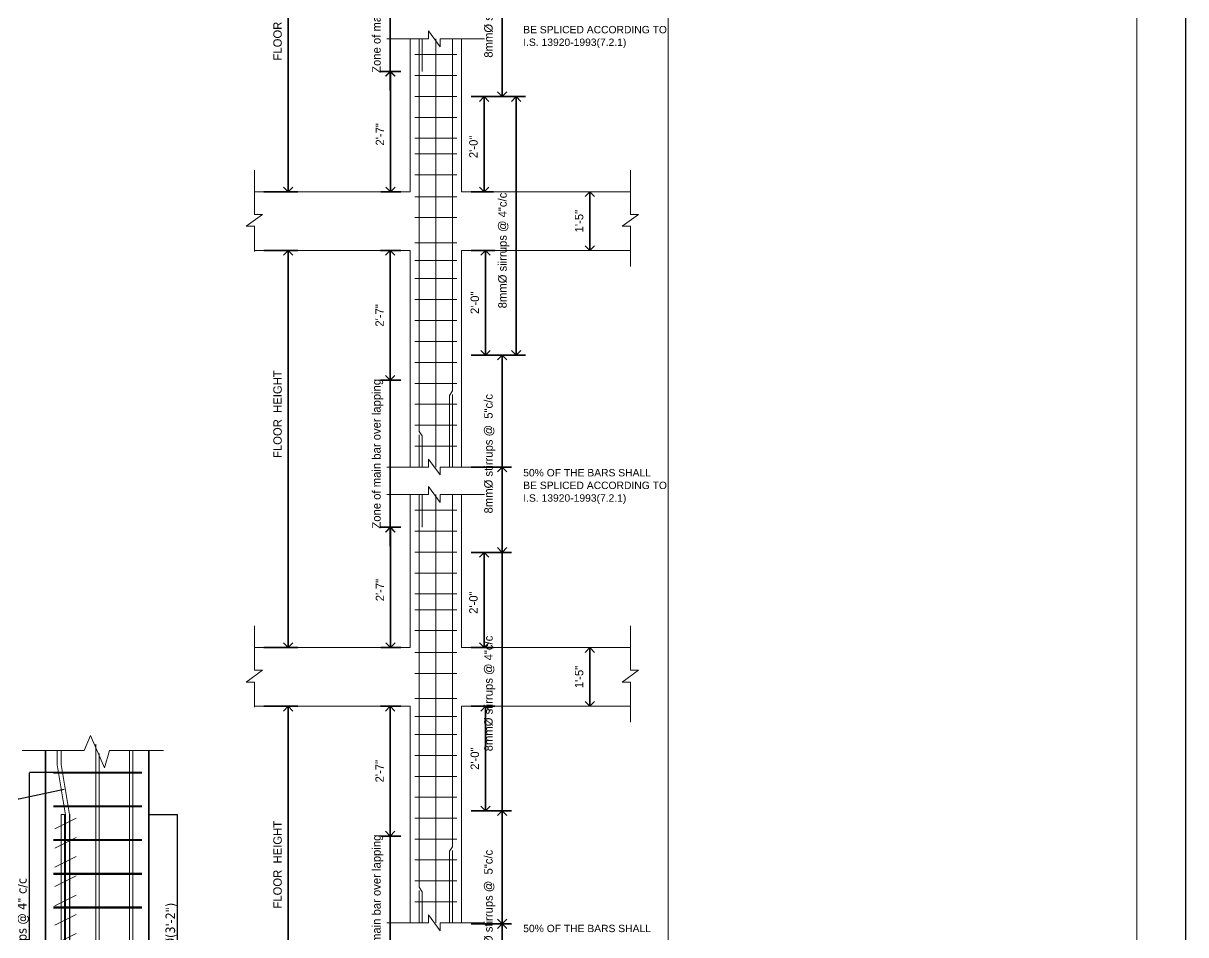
# Model space of a CAD drawing. Header units: inches. Extents: x 85856 to 287200, y -126184 to 75211.
# Drawn here: x 182624 to 183728, y -24646 to -23780 of the extents above; entities that cross this region are included whole.
import ezdxf

# ---------------------------------------------------------------- set-up
doc = ezdxf.new("R2010")
doc.units = ezdxf.units.IN
doc.header["$LTSCALE"] = 0.5
doc.header["$MEASUREMENT"] = 0
doc.header["$PDMODE"] = 66
for name, color, linetype, lineweight in [('DIM', 4, 'Continuous', 5), ('ELE1', 3, 'Continuous', 9), ('hatch', 9, 'Continuous', 5), ('OUTLINE', 1, 'Continuous', 25), ('Rebars', 1, 'Continuous', 13), ('REN-1', 212, 'Continuous', 30), ('STIRRUPS', 14, 'Continuous', 18), ('TEXT', 220, 'Continuous', 9), ('texts', 152, 'Continuous', 35), ('TRENCH', 1, 'Continuous', 35)]:
    doc.layers.add(name, color=color, linetype=linetype, lineweight=lineweight)
doc.styles.add('Labels', font='arial.ttf', dxfattribs={"height": 8})
doc.styles.add('PRABIN', font='BKANT.TTF', dxfattribs={"height": 8})
doc.styles.add('TAHOMA', font='tahoma.ttf', dxfattribs={"height": 9})
doc.styles.add('technical', font='technic_.ttf', dxfattribs={"height": 6.5})
doc.dimstyles.new('ARROW', dxfattribs={"dimscale": 96, "dimtxt": 9, "dimasz": 0.125, "dimexe": 0.078125, "dimexo": 0.09375, "dimgap": 0.03125, "dimtad": 1, "dimdec": 0, "dimzin": 3, "dimdsep": 46, "dimlunit": 4, "dimtxsty": 'TAHOMA', "dimcen": 0.09375, "dimclrd": 256, "dimclre": 256, "dimclrt": 256, "dimadec": 0, "dimazin": 0, "dimtfac": 1, "dimtdec": 0, "dimtmove": 0, "dimatfit": 3, "dimfxl": 1, "dimfrac": 2, "dimtolj": 1, "dimtzin": 0, "dimarcsym": 0})
doc.dimstyles.new("Copy of S-2'", dxfattribs={"dimscale": 96, "dimtxt": 9, "dimasz": 0.09375, "dimexe": 0.09375, "dimexo": 0.09375, "dimgap": 0.0625, "dimtad": 1, "dimdec": 0, "dimlfac": 0.25, "dimzin": 3, "dimdsep": 46, "dimlunit": 3, "dimtxsty": 'PRABIN', "dimblk": 'OPEN90', "dimcen": 0.09375, "dimdle": 0.09375, "dimclrd": 256, "dimclre": 34, "dimclrt": 256, "dimadec": 0, "dimazin": 1, "dimtfac": 1, "dimtdec": 0, "dimtix": 1, "dimtmove": 0, "dimatfit": 3, "dimldrblk": 'DOTSMALL', "dimfxl": 1, "dimtolj": 1, "dimtzin": 1, "dimarcsym": 0})

# ---------------------------------------------------------------- blocks, each defined once
blk = doc.blocks.new('*D516')
at = {"layer": 'Defpoints', "color": 0, "lineweight": -3, "transparency": 16777216}
for p in [(81384, 74775.6), (81446, 74775.6), (81446, 74487.8)]:
    blk.add_point(p, dxfattribs=at)
at = {"layer": 'DIM', "color": 0, "lineweight": -2, "transparency": 16777216}
for p, q in [((81445.8, 74775.6), (81383.9, 74775.6)), ((81384, 74487.9), (81384, 74775.5)), ((81445.8, 74487.8), (81383.9, 74487.8))]:
    blk.add_line(p, q, dxfattribs=at)
at = {"layer": 'DIM', "color": 0, "lineweight": -3, "transparency": 16777216}
for points in [[(81384, 74775.5), (81384, 74775.5), (81384, 74775.6)], [(81384, 74487.9), (81384, 74487.9), (81384, 74487.8)]]:
    blk.add_solid(points, dxfattribs=at)
at = {"layer": 'DIM', "color": 7, "transparency": 16777216, "insert": (81378, 74631.7), "char_height": 9, "attachment_point": 5, "rotation": 90, "style": 'TAHOMA'}
blk.add_mtext('\\A1;stirrups @ 4" c/c', dxfattribs=at)
blk = doc.blocks.new('*D517')
at = {"layer": 'Defpoints', "color": 0, "lineweight": -3, "transparency": 16777216}
for p in [(81497.1, 74736), (81524.4, 74736), (81497.1, 74487.6)]:
    blk.add_point(p, dxfattribs=at)
at = {"layer": 'DIM', "color": 0, "lineweight": -2, "transparency": 16777216}
for p, q in [((81497.3, 74736), (81524.4, 74736)), ((81524.4, 74487.7), (81524.4, 74735.9)), ((81497.3, 74487.6), (81524.4, 74487.6))]:
    blk.add_line(p, q, dxfattribs=at)
at = {"layer": 'DIM', "color": 0, "lineweight": -3, "transparency": 16777216}
for points in [[(81524.3, 74735.9), (81524.4, 74735.9), (81524.4, 74736)], [(81524.3, 74487.7), (81524.4, 74487.7), (81524.4, 74487.6)]]:
    blk.add_solid(points, dxfattribs=at)
at = {"layer": 'DIM', "color": 7, "transparency": 16777216, "insert": (81518.4, 74611.8), "char_height": 9, "attachment_point": 5, "rotation": 90, "style": 'TAHOMA'}
blk.add_mtext('\\A1;ld = 60%%C(3\'-2")', dxfattribs=at)
blk = doc.blocks.new('_Open90')
at = {"color": 0, "linetype": 'ByBlock', "lineweight": -2}
for p, q in [((0, 0), (-1, 0)), ((-0.5, 0.5), (0, 0)), ((0, 0), (-0.5, -0.5))]:
    blk.add_line(p, q, dxfattribs=at)
blk = doc.blocks.new('*D612')
at = {"layer": 'Defpoints', "color": 0, "transparency": 16777216}
for p in [(98423.7, -11051.3), (98404.6, -11190.8), (98423.7, -11190.8)]:
    blk.add_point(p, dxfattribs=at)
at = {"layer": 'DIM', "lineweight": -2, "transparency": 16777216}
for p, q in [((98404.6, -11042.3), (98404.6, -11033.3)), ((98404.6, -11051.3), (98404.6, -11190.8)), ((98404.6, -11199.8), (98404.6, -11208.8))]:
    blk.add_line(p, q, dxfattribs=at)
at = {"layer": 'DIM', "color": 34, "lineweight": -2, "transparency": 16777216}
for p, q in [((98414.7, -11051.3), (98395.6, -11051.3)), ((98414.7, -11190.8), (98395.6, -11190.8))]:
    blk.add_line(p, q, dxfattribs=at)
at = {"layer": 'DIM', "lineweight": -2, "transparency": 16777216, "xscale": 9, "yscale": 9, "zscale": 9}
for p, rotation in [((98404.6, -11051.3), 270), ((98404.6, -11190.8), 90)]:
    blk.add_blockref('_Open90', p, dxfattribs=dict(at, rotation=rotation))
at = {"layer": 'DIM', "transparency": 16777216, "insert": (98392.8, -11121), "char_height": 8, "attachment_point": 5, "rotation": 90, "style": 'PRABIN'}
blk.add_mtext('\\A1;Zone of main bar over lapping', dxfattribs=at)
blk = doc.blocks.new('_DOTSMALL')
at = {"color": 0, "linetype": 'ByBlock', "const_width": 0.5}
blk.add_lwpolyline([(-0.0625, 0, 1), (0.0625, 0, 1)], format="xyb", close=True, dxfattribs=at)
blk = doc.blocks.new('*D614')
at = {"layer": 'Defpoints', "color": 0, "transparency": 16777216}
for p in [(98472.4, -11027.4), (98510.9, -11027.4), (98472.4, -11214.7)]:
    blk.add_point(p, dxfattribs=at)
at = {"layer": 'DIM', "color": 34, "lineweight": -2, "transparency": 16777216}
for p, q in [((98481.4, -11027.4), (98519.9, -11027.4)), ((98481.4, -11214.7), (98519.9, -11214.7))]:
    blk.add_line(p, q, dxfattribs=at)
at = {"layer": 'DIM', "lineweight": -2, "transparency": 16777216}
blk.add_line((98510.9, -11205.7), (98510.9, -11036.4), dxfattribs=at)
at = {"layer": 'DIM', "lineweight": -2, "transparency": 16777216, "xscale": 9, "yscale": 9, "zscale": 9}
for p, rotation in [((98510.9, -11027.4), 90), ((98510.9, -11214.7), 270)]:
    blk.add_blockref('_Open90', p, dxfattribs=dict(at, rotation=rotation))
at = {"layer": 'DIM', "transparency": 16777216, "insert": (98499.1, -11121), "char_height": 8, "attachment_point": 5, "rotation": 90, "style": 'PRABIN'}
blk.add_mtext('\\A1;8mm%%C stirrups @  5"c/c', dxfattribs=at)
blk = doc.blocks.new('*D615')
at = {"layer": 'Defpoints', "color": 0, "transparency": 16777216}
for p in [(98423.7, -10928.1), (98404.6, -11051.3), (98423.7, -11051.3)]:
    blk.add_point(p, dxfattribs=at)
at = {"layer": 'DIM', "color": 34, "lineweight": -2, "transparency": 16777216}
for p, q in [((98414.7, -10928.1), (98395.6, -10928.1)), ((98414.7, -11051.3), (98395.6, -11051.3))]:
    blk.add_line(p, q, dxfattribs=at)
at = {"layer": 'DIM', "lineweight": -2, "transparency": 16777216}
blk.add_line((98404.6, -10937.1), (98404.6, -11042.3), dxfattribs=at)
at = {"layer": 'DIM', "lineweight": -2, "transparency": 16777216, "xscale": 9, "yscale": 9, "zscale": 9}
for p, rotation in [((98404.6, -10928.1), 90), ((98404.6, -11051.3), 270)]:
    blk.add_blockref('_Open90', p, dxfattribs=dict(at, rotation=rotation))
at = {"layer": 'DIM', "transparency": 16777216, "insert": (98394.6, -10989.7), "char_height": 8, "attachment_point": 5, "rotation": 90, "style": 'PRABIN'}
blk.add_mtext('\\A1;2\'-7"', dxfattribs=at)
blk = doc.blocks.new('*D616')
at = {"layer": 'Defpoints', "color": 0, "transparency": 16777216}
for p in [(98472.4, -10928.1), (98472.4, -11027.4), (98495.1, -11027.4)]:
    blk.add_point(p, dxfattribs=at)
at = {"layer": 'DIM', "color": 34, "lineweight": -2, "transparency": 16777216}
for p, q in [((98481.4, -10928.1), (98504.1, -10928.1)), ((98481.4, -11027.4), (98504.1, -11027.4))]:
    blk.add_line(p, q, dxfattribs=at)
at = {"layer": 'DIM', "lineweight": -2, "transparency": 16777216}
blk.add_line((98495.1, -10937.1), (98495.1, -11018.4), dxfattribs=at)
at = {"layer": 'DIM', "lineweight": -2, "transparency": 16777216, "xscale": 9, "yscale": 9, "zscale": 9}
for p, rotation in [((98495.1, -10928.1), 90), ((98495.1, -11027.4), 270)]:
    blk.add_blockref('_Open90', p, dxfattribs=dict(at, rotation=rotation))
at = {"layer": 'DIM', "transparency": 16777216, "insert": (98485, -10977.8), "char_height": 8, "attachment_point": 5, "rotation": 90, "style": 'PRABIN'}
blk.add_mtext('\\A1;2\'-0"', dxfattribs=at)
blk = doc.blocks.new('*D617')
at = {"layer": 'Defpoints', "color": 0, "transparency": 16777216}
for p in [(98275.8, -10928.1), (98275.8, -11305), (98307.9, -11305)]:
    blk.add_point(p, dxfattribs=at)
at = {"layer": 'DIM', "color": 34, "lineweight": -2, "transparency": 16777216}
for p, q in [((98284.8, -10928.1), (98316.9, -10928.1)), ((98284.8, -11305), (98316.9, -11305))]:
    blk.add_line(p, q, dxfattribs=at)
at = {"layer": 'DIM', "lineweight": -2, "transparency": 16777216}
blk.add_line((98307.9, -10937.1), (98307.9, -11296), dxfattribs=at)
at = {"layer": 'DIM', "lineweight": -2, "transparency": 16777216, "xscale": 9, "yscale": 9, "zscale": 9}
for p, rotation in [((98307.9, -10928.1), 90), ((98307.9, -11305), 270)]:
    blk.add_blockref('_Open90', p, dxfattribs=dict(at, rotation=rotation))
at = {"layer": 'DIM', "transparency": 16777216, "insert": (98297.8, -11078.5), "char_height": 8, "attachment_point": 5, "rotation": 90, "style": 'PRABIN'}
blk.add_mtext('\\A1;FLOOR  HEIGHT', dxfattribs=at)
blk = doc.blocks.new('*D619')
at = {"layer": 'Defpoints', "color": 0, "transparency": 16777216}
for p in [(98472.4, -11134.6), (98510.9, -11134.6), (98472.4, -11559.2)]:
    blk.add_point(p, dxfattribs=at)
at = {"layer": 'DIM', "color": 34, "lineweight": -2, "transparency": 16777216}
for p, q in [((98481.4, -11134.6), (98519.9, -11134.6)), ((98481.4, -11559.2), (98519.9, -11559.2))]:
    blk.add_line(p, q, dxfattribs=at)
at = {"layer": 'DIM', "lineweight": -2, "transparency": 16777216}
blk.add_line((98510.9, -11550.2), (98510.9, -11143.6), dxfattribs=at)
at = {"layer": 'DIM', "lineweight": -2, "transparency": 16777216, "xscale": 9, "yscale": 9, "zscale": 9}
for p, rotation in [((98510.9, -11134.6), 90), ((98510.9, -11559.2), 270)]:
    blk.add_blockref('_Open90', p, dxfattribs=dict(at, rotation=rotation))
at = {"layer": 'DIM', "transparency": 16777216, "insert": (98499.1, -11344.4), "char_height": 8, "attachment_point": 5, "rotation": 90, "style": 'PRABIN'}
blk.add_mtext('\\A1;8mm%%C siirrups @ 4"c/c', dxfattribs=at)
blk = doc.blocks.new('*D621')
at = {"layer": 'Defpoints', "color": 0, "ltscale": 0.5, "transparency": 16777216}
for p in [(98594.1, -10872.4), (98594.1, -10872.4), (98594.1, -10928.1)]:
    blk.add_point(p, dxfattribs=at)
at = {"layer": 'DIM', "lineweight": -2, "ltscale": 0.5, "transparency": 16777216}
blk.add_line((98594.1, -10919.1), (98594.1, -10881.4), dxfattribs=at)
at = {"layer": 'DIM', "lineweight": -2, "ltscale": 0.5, "transparency": 16777216, "xscale": 9, "yscale": 9, "zscale": 9}
for p, rotation in [((98594.1, -10872.4), 90), ((98594.1, -10928.1), 270)]:
    blk.add_blockref('_Open90', p, dxfattribs=dict(at, rotation=rotation))
at = {"layer": 'DIM', "ltscale": 0.5, "transparency": 16777216, "insert": (98584, -10900.3), "char_height": 8, "attachment_point": 5, "rotation": 90, "style": 'PRABIN'}
blk.add_mtext('\\A1;1\'-5"', dxfattribs=at)
blk = doc.blocks.new('*D622')
at = {"layer": 'Defpoints', "color": 0, "transparency": 16777216}
for p in [(98423.7, -10758.2), (98404.9, -10872.4), (98423.7, -10872.4)]:
    blk.add_point(p, dxfattribs=at)
at = {"layer": 'DIM', "color": 34, "lineweight": -2, "transparency": 16777216}
for p, q in [((98414.7, -10758.2), (98395.9, -10758.2)), ((98414.7, -10872.4), (98395.9, -10872.4))]:
    blk.add_line(p, q, dxfattribs=at)
at = {"layer": 'DIM', "lineweight": -2, "transparency": 16777216}
blk.add_line((98404.9, -10767.2), (98404.9, -10863.4), dxfattribs=at)
at = {"layer": 'DIM', "lineweight": -2, "transparency": 16777216, "xscale": 9, "yscale": 9, "zscale": 9}
for p, rotation in [((98404.9, -10758.2), 90), ((98404.9, -10872.4), 270)]:
    blk.add_blockref('_Open90', p, dxfattribs=dict(at, rotation=rotation))
at = {"layer": 'DIM', "transparency": 16777216, "insert": (98394.9, -10817.8), "char_height": 8, "attachment_point": 5, "rotation": 90, "style": 'PRABIN'}
blk.add_mtext('\\A1;2\'-7"', dxfattribs=at)
blk = doc.blocks.new('*D623')
at = {"layer": 'Defpoints', "color": 0, "transparency": 16777216}
for p in [(98472.4, -10782), (98472.4, -10872.4), (98493.8, -10872.4)]:
    blk.add_point(p, dxfattribs=at)
at = {"layer": 'DIM', "color": 34, "lineweight": -2, "transparency": 16777216}
for p, q in [((98481.4, -10782), (98502.8, -10782)), ((98481.4, -10872.4), (98502.8, -10872.4))]:
    blk.add_line(p, q, dxfattribs=at)
at = {"layer": 'DIM', "lineweight": -2, "transparency": 16777216}
blk.add_line((98493.8, -10791), (98493.8, -10863.4), dxfattribs=at)
at = {"layer": 'DIM', "lineweight": -2, "transparency": 16777216, "xscale": 9, "yscale": 9, "zscale": 9}
for p, rotation in [((98493.8, -10782), 90), ((98493.8, -10872.4), 270)]:
    blk.add_blockref('_Open90', p, dxfattribs=dict(at, rotation=rotation))
at = {"layer": 'DIM', "transparency": 16777216, "insert": (98483.7, -10829.7), "char_height": 8, "attachment_point": 5, "rotation": 90, "style": 'PRABIN'}
blk.add_mtext('\\A1;2\'-0"', dxfattribs=at)
blk = doc.blocks.new('*D629')
at = {"layer": 'Defpoints', "color": 0, "transparency": 16777216}
for p in [(98423.7, -10618.7), (98404.6, -10758.2), (98423.7, -10758.2)]:
    blk.add_point(p, dxfattribs=at)
at = {"layer": 'DIM', "lineweight": -2, "transparency": 16777216}
for p, q in [((98404.6, -10609.7), (98404.6, -10600.7)), ((98404.6, -10618.7), (98404.6, -10758.2)), ((98404.6, -10767.2), (98404.6, -10776.2))]:
    blk.add_line(p, q, dxfattribs=at)
at = {"layer": 'DIM', "color": 34, "lineweight": -2, "transparency": 16777216}
for p, q in [((98414.7, -10618.7), (98395.6, -10618.7)), ((98414.7, -10758.2), (98395.6, -10758.2))]:
    blk.add_line(p, q, dxfattribs=at)
at = {"layer": 'DIM', "lineweight": -2, "transparency": 16777216, "xscale": 9, "yscale": 9, "zscale": 9}
for p, rotation in [((98404.6, -10618.7), 270), ((98404.6, -10758.2), 90)]:
    blk.add_blockref('_Open90', p, dxfattribs=dict(at, rotation=rotation))
at = {"layer": 'DIM', "transparency": 16777216, "insert": (98392.8, -10688.4), "char_height": 8, "attachment_point": 5, "rotation": 90, "style": 'PRABIN'}
blk.add_mtext('\\A1;Zone of main bar over lapping', dxfattribs=at)
blk = doc.blocks.new('*D630')
at = {"layer": 'Defpoints', "color": 0, "transparency": 16777216}
for p in [(98472.4, -10594.8), (98510.9, -10594.8), (98472.4, -10782)]:
    blk.add_point(p, dxfattribs=at)
at = {"layer": 'DIM', "color": 34, "lineweight": -2, "transparency": 16777216}
for p, q in [((98481.4, -10594.8), (98519.9, -10594.8)), ((98481.4, -10782), (98519.9, -10782))]:
    blk.add_line(p, q, dxfattribs=at)
at = {"layer": 'DIM', "lineweight": -2, "transparency": 16777216}
blk.add_line((98510.9, -10773), (98510.9, -10603.8), dxfattribs=at)
at = {"layer": 'DIM', "lineweight": -2, "transparency": 16777216, "xscale": 9, "yscale": 9, "zscale": 9}
for p, rotation in [((98510.9, -10594.8), 90), ((98510.9, -10782), 270)]:
    blk.add_blockref('_Open90', p, dxfattribs=dict(at, rotation=rotation))
at = {"layer": 'DIM', "transparency": 16777216, "insert": (98499.1, -10688.4), "char_height": 8, "attachment_point": 5, "rotation": 90, "style": 'PRABIN'}
blk.add_mtext('\\A1;8mm%%C stirrups @  5"c/c', dxfattribs=at)
blk = doc.blocks.new('*D631')
at = {"layer": 'Defpoints', "color": 0, "transparency": 16777216}
for p in [(98423.7, -10495.5), (98404.6, -10618.7), (98423.7, -10618.7)]:
    blk.add_point(p, dxfattribs=at)
at = {"layer": 'DIM', "color": 34, "lineweight": -2, "transparency": 16777216}
for p, q in [((98414.7, -10495.5), (98395.6, -10495.5)), ((98414.7, -10618.7), (98395.6, -10618.7))]:
    blk.add_line(p, q, dxfattribs=at)
at = {"layer": 'DIM', "lineweight": -2, "transparency": 16777216}
blk.add_line((98404.6, -10504.5), (98404.6, -10609.7), dxfattribs=at)
at = {"layer": 'DIM', "lineweight": -2, "transparency": 16777216, "xscale": 9, "yscale": 9, "zscale": 9}
for p, rotation in [((98404.6, -10495.5), 90), ((98404.6, -10618.7), 270)]:
    blk.add_blockref('_Open90', p, dxfattribs=dict(at, rotation=rotation))
at = {"layer": 'DIM', "transparency": 16777216, "insert": (98394.6, -10557.1), "char_height": 8, "attachment_point": 5, "rotation": 90, "style": 'PRABIN'}
blk.add_mtext('\\A1;2\'-7"', dxfattribs=at)
blk = doc.blocks.new('*D632')
at = {"layer": 'Defpoints', "color": 0, "transparency": 16777216}
for p in [(98472.4, -10495.5), (98472.4, -10594.8), (98495.1, -10594.8)]:
    blk.add_point(p, dxfattribs=at)
at = {"layer": 'DIM', "color": 34, "lineweight": -2, "transparency": 16777216}
for p, q in [((98481.4, -10495.5), (98504.1, -10495.5)), ((98481.4, -10594.8), (98504.1, -10594.8))]:
    blk.add_line(p, q, dxfattribs=at)
at = {"layer": 'DIM', "lineweight": -2, "transparency": 16777216}
blk.add_line((98495.1, -10504.5), (98495.1, -10585.8), dxfattribs=at)
at = {"layer": 'DIM', "lineweight": -2, "transparency": 16777216, "xscale": 9, "yscale": 9, "zscale": 9}
for p, rotation in [((98495.1, -10495.5), 90), ((98495.1, -10594.8), 270)]:
    blk.add_blockref('_Open90', p, dxfattribs=dict(at, rotation=rotation))
at = {"layer": 'DIM', "transparency": 16777216, "insert": (98485, -10545.1), "char_height": 8, "attachment_point": 5, "rotation": 90, "style": 'PRABIN'}
blk.add_mtext('\\A1;2\'-0"', dxfattribs=at)
blk = doc.blocks.new('*D634')
at = {"layer": 'Defpoints', "color": 0, "transparency": 16777216}
for p in [(98275.8, -10495.5), (98275.8, -10872.4), (98307.9, -10872.4)]:
    blk.add_point(p, dxfattribs=at)
at = {"layer": 'DIM', "color": 34, "lineweight": -2, "transparency": 16777216}
for p, q in [((98284.8, -10495.5), (98316.9, -10495.5)), ((98284.8, -10872.4), (98316.9, -10872.4))]:
    blk.add_line(p, q, dxfattribs=at)
at = {"layer": 'DIM', "lineweight": -2, "transparency": 16777216}
blk.add_line((98307.9, -10504.5), (98307.9, -10863.4), dxfattribs=at)
at = {"layer": 'DIM', "lineweight": -2, "transparency": 16777216, "xscale": 9, "yscale": 9, "zscale": 9}
for p, rotation in [((98307.9, -10495.5), 90), ((98307.9, -10872.4), 270)]:
    blk.add_blockref('_Open90', p, dxfattribs=dict(at, rotation=rotation))
at = {"layer": 'DIM', "transparency": 16777216, "insert": (98297.8, -10650.8), "char_height": 8, "attachment_point": 5, "rotation": 90, "style": 'PRABIN'}
blk.add_mtext('\\A1;FLOOR  HEIGHT', dxfattribs=at)
blk = doc.blocks.new('*D635')
at = {"layer": 'Defpoints', "color": 0, "transparency": 16777216}
for p in [(98472.4, -10701.2), (98510.9, -10701.2), (98472.4, -11134.6)]:
    blk.add_point(p, dxfattribs=at)
at = {"layer": 'DIM', "color": 34, "lineweight": -2, "transparency": 16777216}
for p, q in [((98481.4, -10701.2), (98519.9, -10701.2)), ((98481.4, -11134.6), (98519.9, -11134.6))]:
    blk.add_line(p, q, dxfattribs=at)
at = {"layer": 'DIM', "lineweight": -2, "transparency": 16777216}
blk.add_line((98510.9, -11125.6), (98510.9, -10710.2), dxfattribs=at)
at = {"layer": 'DIM', "lineweight": -2, "transparency": 16777216, "xscale": 9, "yscale": 9, "zscale": 9}
for p, rotation in [((98510.9, -10701.2), 90), ((98510.9, -11134.6), 270)]:
    blk.add_blockref('_Open90', p, dxfattribs=dict(at, rotation=rotation))
at = {"layer": 'DIM', "transparency": 16777216, "insert": (98499.1, -10916), "char_height": 8, "attachment_point": 5, "rotation": 90, "style": 'PRABIN'}
blk.add_mtext('\\A1;8mm%%C siirrups @ 4"c/c', dxfattribs=at)
blk = doc.blocks.new('*D641')
at = {"layer": 'Defpoints', "color": 0, "ltscale": 0.5, "transparency": 16777216}
for p in [(98594.1, -10439.8), (98594.1, -10439.8), (98594.1, -10495.5)]:
    blk.add_point(p, dxfattribs=at)
at = {"layer": 'DIM', "lineweight": -2, "ltscale": 0.5, "transparency": 16777216}
blk.add_line((98594.1, -10486.5), (98594.1, -10448.8), dxfattribs=at)
at = {"layer": 'DIM', "lineweight": -2, "ltscale": 0.5, "transparency": 16777216, "xscale": 9, "yscale": 9, "zscale": 9}
for p, rotation in [((98594.1, -10439.8), 90), ((98594.1, -10495.5), 270)]:
    blk.add_blockref('_Open90', p, dxfattribs=dict(at, rotation=rotation))
at = {"layer": 'DIM', "ltscale": 0.5, "transparency": 16777216, "insert": (98584, -10467.6), "char_height": 8, "attachment_point": 5, "rotation": 90, "style": 'PRABIN'}
blk.add_mtext('\\A1;1\'-5"', dxfattribs=at)
blk = doc.blocks.new('*D642')
at = {"layer": 'Defpoints', "color": 0, "transparency": 16777216}
for p in [(98423.7, -10325.6), (98404.9, -10439.8), (98423.7, -10439.8)]:
    blk.add_point(p, dxfattribs=at)
at = {"layer": 'DIM', "color": 34, "lineweight": -2, "transparency": 16777216}
for p, q in [((98414.7, -10325.6), (98395.9, -10325.6)), ((98414.7, -10439.8), (98395.9, -10439.8))]:
    blk.add_line(p, q, dxfattribs=at)
at = {"layer": 'DIM', "lineweight": -2, "transparency": 16777216}
blk.add_line((98404.9, -10334.6), (98404.9, -10430.8), dxfattribs=at)
at = {"layer": 'DIM', "lineweight": -2, "transparency": 16777216, "xscale": 9, "yscale": 9, "zscale": 9}
for p, rotation in [((98404.9, -10325.6), 90), ((98404.9, -10439.8), 270)]:
    blk.add_blockref('_Open90', p, dxfattribs=dict(at, rotation=rotation))
at = {"layer": 'DIM', "transparency": 16777216, "insert": (98394.9, -10385.2), "char_height": 8, "attachment_point": 5, "rotation": 90, "style": 'PRABIN'}
blk.add_mtext('\\A1;2\'-7"', dxfattribs=at)
blk = doc.blocks.new('*D643')
at = {"layer": 'Defpoints', "color": 0, "transparency": 16777216}
for p in [(98423.7, -10186.1), (98404.6, -10325.6), (98423.7, -10325.6)]:
    blk.add_point(p, dxfattribs=at)
at = {"layer": 'DIM', "lineweight": -2, "transparency": 16777216}
for p, q in [((98404.6, -10177.1), (98404.6, -10168.1)), ((98404.6, -10186.1), (98404.6, -10325.6)), ((98404.6, -10334.6), (98404.6, -10343.6))]:
    blk.add_line(p, q, dxfattribs=at)
at = {"layer": 'DIM', "color": 34, "lineweight": -2, "transparency": 16777216}
for p, q in [((98414.7, -10186.1), (98395.6, -10186.1)), ((98414.7, -10325.6), (98395.6, -10325.6))]:
    blk.add_line(p, q, dxfattribs=at)
at = {"layer": 'DIM', "lineweight": -2, "transparency": 16777216, "xscale": 9, "yscale": 9, "zscale": 9}
for p, rotation in [((98404.6, -10186.1), 270), ((98404.6, -10325.6), 90)]:
    blk.add_blockref('_Open90', p, dxfattribs=dict(at, rotation=rotation))
at = {"layer": 'DIM', "transparency": 16777216, "insert": (98392.8, -10255.8), "char_height": 8, "attachment_point": 5, "rotation": 90, "style": 'PRABIN'}
blk.add_mtext('\\A1;Zone of main bar over lapping', dxfattribs=at)
blk = doc.blocks.new('*D644')
at = {"layer": 'Defpoints', "color": 0, "transparency": 16777216}
for p in [(98472.4, -10349.4), (98472.4, -10439.8), (98493.8, -10439.8)]:
    blk.add_point(p, dxfattribs=at)
at = {"layer": 'DIM', "color": 34, "lineweight": -2, "transparency": 16777216}
for p, q in [((98481.4, -10349.4), (98502.8, -10349.4)), ((98481.4, -10439.8), (98502.8, -10439.8))]:
    blk.add_line(p, q, dxfattribs=at)
at = {"layer": 'DIM', "lineweight": -2, "transparency": 16777216}
blk.add_line((98493.8, -10358.4), (98493.8, -10430.8), dxfattribs=at)
at = {"layer": 'DIM', "lineweight": -2, "transparency": 16777216, "xscale": 9, "yscale": 9, "zscale": 9}
for p, rotation in [((98493.8, -10349.4), 90), ((98493.8, -10439.8), 270)]:
    blk.add_blockref('_Open90', p, dxfattribs=dict(at, rotation=rotation))
at = {"layer": 'DIM', "transparency": 16777216, "insert": (98483.7, -10397.1), "char_height": 8, "attachment_point": 5, "rotation": 90, "style": 'PRABIN'}
blk.add_mtext('\\A1;2\'-0"', dxfattribs=at)
blk = doc.blocks.new('*D645')
at = {"layer": 'Defpoints', "color": 0, "transparency": 16777216}
for p in [(98472.4, -10162.2), (98510.9, -10162.2), (98472.4, -10349.4)]:
    blk.add_point(p, dxfattribs=at)
at = {"layer": 'DIM', "color": 34, "lineweight": -2, "transparency": 16777216}
for p, q in [((98481.4, -10162.2), (98519.9, -10162.2)), ((98481.4, -10349.4), (98519.9, -10349.4))]:
    blk.add_line(p, q, dxfattribs=at)
at = {"layer": 'DIM', "lineweight": -2, "transparency": 16777216}
blk.add_line((98510.9, -10340.4), (98510.9, -10171.2), dxfattribs=at)
at = {"layer": 'DIM', "lineweight": -2, "transparency": 16777216, "xscale": 9, "yscale": 9, "zscale": 9}
for p, rotation in [((98510.9, -10162.2), 90), ((98510.9, -10349.4), 270)]:
    blk.add_blockref('_Open90', p, dxfattribs=dict(at, rotation=rotation))
at = {"layer": 'DIM', "transparency": 16777216, "insert": (98499.1, -10255.8), "char_height": 8, "attachment_point": 5, "rotation": 90, "style": 'PRABIN'}
blk.add_mtext('\\A1;8mm%%C stirrups @  5"c/c', dxfattribs=at)
blk = doc.blocks.new('*D648')
at = {"layer": 'Defpoints', "color": 0, "transparency": 16777216}
for p in [(98275.8, -10062.8), (98275.8, -10439.8), (98307.9, -10439.8)]:
    blk.add_point(p, dxfattribs=at)
at = {"layer": 'DIM', "color": 34, "lineweight": -2, "transparency": 16777216}
for p, q in [((98284.8, -10062.8), (98316.9, -10062.8)), ((98284.8, -10439.8), (98316.9, -10439.8))]:
    blk.add_line(p, q, dxfattribs=at)
at = {"layer": 'DIM', "lineweight": -2, "transparency": 16777216}
blk.add_line((98307.9, -10071.8), (98307.9, -10430.8), dxfattribs=at)
at = {"layer": 'DIM', "lineweight": -2, "transparency": 16777216, "xscale": 9, "yscale": 9, "zscale": 9}
for p, rotation in [((98307.9, -10062.8), 90), ((98307.9, -10439.8), 270)]:
    blk.add_blockref('_Open90', p, dxfattribs=dict(at, rotation=rotation))
at = {"layer": 'DIM', "transparency": 16777216, "insert": (98297.8, -10273.5), "char_height": 8, "attachment_point": 5, "rotation": 90, "style": 'PRABIN'}
blk.add_mtext('\\A1;FLOOR  HEIGHT', dxfattribs=at)
blk = doc.blocks.new('*D649')
at = {"layer": 'Defpoints', "color": 0, "transparency": 16777216}
for p in [(98481.4, -10349.4), (98524.2, -10349.4), (98504.1, -10594.8)]:
    blk.add_point(p, dxfattribs=at)
at = {"layer": 'DIM', "color": 34, "lineweight": -2, "transparency": 16777216}
for p, q in [((98490.4, -10349.4), (98533.2, -10349.4)), ((98513.1, -10594.8), (98533.2, -10594.8))]:
    blk.add_line(p, q, dxfattribs=at)
at = {"layer": 'DIM', "lineweight": -2, "transparency": 16777216}
blk.add_line((98524.2, -10585.8), (98524.2, -10358.4), dxfattribs=at)
at = {"layer": 'DIM', "lineweight": -2, "transparency": 16777216, "xscale": 9, "yscale": 9, "zscale": 9}
for p, rotation in [((98524.2, -10349.4), 90), ((98524.2, -10594.8), 270)]:
    blk.add_blockref('_Open90', p, dxfattribs=dict(at, rotation=rotation))
at = {"layer": 'DIM', "transparency": 16777216, "insert": (98512.4, -10495.5), "char_height": 8, "attachment_point": 5, "rotation": 90, "style": 'PRABIN'}
blk.add_mtext('\\A1;8mm%%C siirrups @ 4"c/c', dxfattribs=at)
blk = doc.blocks.new('TUYTFH')
at = {"layer": 'DIM'}
for p, q in [((81428.3, 74732.4), (81408.1, 74722.3)), ((81428.3, 74714.1), (81408.1, 74704)), ((81428.3, 74695.9), (81408.1, 74685.8)), ((81428.3, 74677.6), (81408.1, 74667.5)), ((81428.3, 74659.3), (81408.1, 74649.2)), ((81428.3, 74641), (81408.1, 74630.9)), ((81428.3, 74622.8), (81408.1, 74612.7)), ((81428.3, 74604.5), (81408.1, 74594.4)), ((81428.3, 74586.2), (81408.1, 74576.1)), ((81428.3, 74567.9), (81408.1, 74557.8)), ((81428.3, 74549.7), (81408.1, 74539.5)), ((81428.3, 74531.4), (81408.1, 74521.3)), ((81428.3, 74513.1), (81408.1, 74503)), ((81428.3, 74494.8), (81408.1, 74484.7)), ((81414.1, 74465.5), (81417.2, 74465.5))]:
    blk.add_line(p, q, dxfattribs=at)
at = {"layer": 'hatch'}
for p, q in [((81447, 74802.5), (81447, 74471.4)), ((81450.1, 74793.9), (81450.1, 74462.8)), ((81414.1, 74736), (81417.2, 74736))]:
    blk.add_line(p, q, dxfattribs=at)
for points in [[(81377, 74796.6), (81435.7, 74796.6), (81441.9, 74810.9), (81455, 74780.1), (81460, 74796.6), (81511.2, 74796.6)], [(81410.2, 74796.6), (81410.2, 74783), (81418.1, 74735.5), (81418.1, 74487.8)], [(81414.1, 74796.6), (81414.1, 74783.3), (81422, 74735.8), (81422, 74487.8)], [(81479, 74465.5), (81479, 74796.6)], [(81482.1, 74465.5), (81482.1, 74796.6)], [(81414.1, 74736), (81414.1, 74465.5)], [(81417.2, 74736), (81417.2, 74465.5)], [(81418.1, 74736), (81418.1, 74487.6)], [(81377, 74465.5), (81435.7, 74465.5), (81441.9, 74485.9), (81455, 74449), (81460, 74465.5), (81511.2, 74465.5)]]:
    blk.add_lwpolyline(points, dxfattribs=at)
at = {"layer": 'REN-1', "ltscale": 0.75}
blk.add_line((81422, 74735.8), (81422, 74506.3), dxfattribs=at)
at = {"layer": 'STIRRUPS', "const_width": 2}
for points in [[(81490.6, 74775.6), (81406.6, 74775.6)], [(81490.6, 74743.6), (81406.6, 74743.6)], [(81490.6, 74711.6), (81406.6, 74711.6)], [(81490.6, 74679.6), (81406.6, 74679.6)], [(81490.6, 74647.6), (81406.6, 74647.6)], [(81490.6, 74615.6), (81406.6, 74615.6)], [(81490.6, 74583.6), (81406.6, 74583.6)], [(81490.6, 74551.6), (81406.6, 74551.6)], [(81490.6, 74519.6), (81406.6, 74519.6)], [(81490.6, 74487.6), (81406.6, 74487.6)]]:
    blk.add_lwpolyline(points, dxfattribs=at)
at = {"layer": 'TRENCH'}
for p, q in [((81399.1, 74796.6), (81399.1, 74465.5)), ((81497.1, 74796.6), (81497.1, 74461.7))]:
    blk.add_line(p, q, dxfattribs=at)
at = {"layer": 'TEXT'}
for s, height, style, p in [('MAX. SLOPE 1:6', 7, 'technical', (81300.5, 74754.6)), ('%%UCOLUMN BAR LAPPING DETAIL X', 12.264, 'TAHOMA', (81290.2, 74429.2))]:
    blk.add_text(s, height=height, dxfattribs=dict(at, style=style)).set_placement(p)
at = {"layer": 'TEXT', "ltscale": 0.5, "style": 'TAHOMA'}
blk.add_text('SCALE: 3/16"=1\'-0"', height=6.75, dxfattribs=at).set_placement((81370.7, 74411.8))
at = {"layer": 'TEXT', "insert": (81357.3, 74528.5), "char_height": 8, "width": 95.912, "attachment_point": 3, "style": 'TAHOMA'}
blk.add_mtext('TIE UP BY BINDING WIRE', dxfattribs=at)
at = {"layer": 'DIM'}
for base, p1, p2, text, picture, middle in [((81384, 74775.6), (81446, 74487.8), (81446, 74775.6), 'stirrups @ 4" c/c', '*D516', (81378, 74631.7)), ((81524.4, 74736), (81497.1, 74487.6), (81497.1, 74736), 'ld = 60%%C(3\'-2")', '*D517', (81518.4, 74611.8))]:
    dim = blk.add_linear_dim(base=base, p1=p1, p2=p2, angle=90, text=text, dimstyle='ARROW', override={"dimscale": 1}, dxfattribs=at)
    dim.commit()
    dim.dimension.update_dxf_attribs({"geometry": picture, "text_midpoint": middle})
for points in [[(81416.8, 74759.6), (81373.9, 74750.4), (81354.3, 74750.4)], [(81417.7, 74503), (81371.1, 74525.1), (81359.8, 74525.1)]]:
    blk.add_leader(points, dimstyle='ARROW', override={"dimscale": 1, "dimgap": 0.03125, "dimtad": 0}, dxfattribs=at)
blk = doc.blocks.new('FGDF')
at = {"layer": 'DIM'}
for p, q in [((98394.7, -10439.8), (98423.7, -10439.8)), ((98394.7, -10495.5), (98423.7, -10495.5)), ((98394.7, -10872.4), (98423.7, -10872.4)), ((98394.7, -10928.1), (98423.7, -10928.1))]:
    blk.add_line(p, q, dxfattribs=at)
at = {"layer": 'OUTLINE', "lineweight": 18, "ltscale": 0.1}
for p, q in [((98423.7, -10294.6), (98423.7, -10439.8)), ((98472.4, -10294.6), (98472.4, -10439.8)), ((98423.7, -10411.6), (98423.7, -10439.8)), ((98472.4, -10411.6), (98472.4, -10439.8)), ((98275.8, -10439.8), (98394.7, -10439.8)), ((98472.4, -10439.8), (98632.6, -10439.8)), ((98632.6, -10439.8), (98475.3, -10439.8)), ((98275.8, -10495.5), (98394.7, -10495.5)), ((98423.7, -10495.5), (98423.7, -10701.2)), ((98472.4, -10495.5), (98632.6, -10495.5)), ((98472.4, -10495.5), (98472.4, -10701.2)), ((98632.6, -10495.5), (98475.3, -10495.5)), ((98423.7, -10727.2), (98423.7, -10872.4)), ((98472.4, -10727.2), (98472.4, -10872.4)), ((98423.7, -10844.3), (98423.7, -10872.4)), ((98472.4, -10844.3), (98472.4, -10872.4)), ((98275.8, -10872.4), (98394.7, -10872.4)), ((98472.4, -10872.4), (98632.6, -10872.4)), ((98632.6, -10872.4), (98475.3, -10872.4)), ((98275.8, -10928.1), (98394.7, -10928.1)), ((98423.7, -10928.1), (98423.7, -11133.8)), ((98472.4, -10928.1), (98632.6, -10928.1)), ((98472.4, -10928.1), (98472.4, -11133.8)), ((98632.6, -10928.1), (98475.3, -10928.1))]:
    blk.add_line(p, q, dxfattribs=at)
for points in [[(98401.5, -10294.6), (98441, -10294.6), (98441, -10286.8), (98452.2, -10302.2), (98452.2, -10294.6), (98494.3, -10294.6)], [(98275.8, -10496.5), (98275.8, -10472.4), (98268, -10472.4), (98283.4, -10461.2), (98275.8, -10461.2), (98275.8, -10419.1)], [(98632.6, -10510.7), (98632.6, -10472.4), (98624.8, -10472.4), (98640.2, -10461.2), (98632.6, -10461.2), (98632.6, -10419.1)], [(98401.5, -10701.2), (98441, -10701.2), (98441, -10693.4), (98452.2, -10708.4), (98452.2, -10701.2), (98494.3, -10701.2)], [(98401.5, -10727.2), (98441, -10727.2), (98441, -10719.4), (98452.2, -10734.8), (98452.2, -10727.2), (98494.3, -10727.2)], [(98401.5, -10727.2), (98441, -10727.2), (98441, -10719.4), (98452.2, -10734.8), (98452.2, -10727.2), (98494.3, -10727.2)], [(98275.8, -10929.1), (98275.8, -10905.1), (98268, -10905.1), (98283.4, -10893.8), (98275.8, -10893.8), (98275.8, -10851.7)], [(98632.6, -10943.3), (98632.6, -10905.1), (98624.8, -10905.1), (98640.2, -10893.8), (98632.6, -10893.8), (98632.6, -10851.7)], [(98401.5, -11133.8), (98441, -11133.8), (98441, -11126), (98452.2, -11141.1), (98452.2, -11133.8), (98494.3, -11133.8)]]:
    blk.add_lwpolyline(points, dxfattribs=at)
at = {"layer": 'Rebars'}
for p, q in [((98432.1, -10294.6), (98432.1, -10439.8)), ((98435.1, -10294.6), (98435.1, -10325.6)), ((98448, -10439.8), (98448, -10294.6)), ((98463.9, -10294.6), (98463.9, -10439.8)), ((98432.1, -10439.8), (98432.1, -10667.2)), ((98448, -10701.2), (98448, -10439.8)), ((98463.9, -10439.8), (98463.9, -10628.8)), ((98463.9, -10628.8), (98461, -10633)), ((98461, -10633), (98461, -10701.2)), ((98463.9, -10632.3), (98463.9, -10701.2)), ((98432.1, -10667.2), (98435.1, -10671.5)), ((98432.1, -10670.3), (98432.1, -10701.2)), ((98435.1, -10671.5), (98435.1, -10701.2)), ((98432.1, -10727.2), (98432.1, -10872.4)), ((98435.1, -10727.2), (98435.1, -10758.2)), ((98448, -10872.4), (98448, -10727.2)), ((98463.9, -10727.2), (98463.9, -10872.4)), ((98432.1, -10872.4), (98432.1, -11099.8)), ((98448, -11133.8), (98448, -10872.4)), ((98463.9, -10872.4), (98463.9, -11061.4)), ((98463.9, -11061.4), (98461, -11065.6)), ((98461, -11065.6), (98461, -11133.8)), ((98463.9, -11064.9), (98463.9, -11133.8)), ((98432.1, -11099.8), (98435.1, -11104.1)), ((98432.1, -11102.9), (98432.1, -11133.8)), ((98435.1, -11104.1), (98435.1, -11133.8))]:
    blk.add_line(p, q, dxfattribs=at)
at = {"layer": 'STIRRUPS', "ltscale": 0.1}
for p, q in [((98428.1, -10309.4), (98467.9, -10309.4)), ((98428.1, -10329.3), (98467.9, -10329.3)), ((98428.1, -10349.2), (98467.9, -10349.2)), ((98428.1, -10369.1), (98467.9, -10369.1)), ((98428.1, -10388.9), (98467.9, -10388.9)), ((98428.1, -10388.9), (98467.9, -10388.9)), ((98428.1, -10403.8), (98467.9, -10403.8)), ((98428.1, -10423.7), (98467.9, -10423.7)), ((98428.1, -10444.4), (98467.9, -10444.4)), ((98428.1, -10444.4), (98467.9, -10444.4)), ((98428.1, -10464.3), (98467.9, -10464.3)), ((98428.1, -10488.1), (98467.9, -10488.1)), ((98428.1, -10505.1), (98467.9, -10505.1)), ((98428.1, -10522.2), (98467.9, -10522.2)), ((98428.1, -10542.1), (98467.9, -10542.1)), ((98428.1, -10561.9), (98467.9, -10561.9)), ((98428.1, -10581.8), (98467.9, -10581.8)), ((98428.1, -10601.7), (98467.9, -10601.7)), ((98428.1, -10601.7), (98467.9, -10601.7)), ((98428.1, -10621.6), (98467.9, -10621.6)), ((98428.1, -10641.4), (98467.9, -10641.4)), ((98428.1, -10661.3), (98467.9, -10661.3)), ((98428.1, -10681.2), (98467.9, -10681.2)), ((98428.1, -10742.1), (98467.9, -10742.1)), ((98428.1, -10761.9), (98467.9, -10761.9)), ((98428.1, -10781.8), (98467.9, -10781.8)), ((98428.1, -10801.7), (98467.9, -10801.7)), ((98428.1, -10821.5), (98467.9, -10821.5)), ((98428.1, -10821.5), (98467.9, -10821.5)), ((98428.1, -10836.4), (98467.9, -10836.4)), ((98428.1, -10856.3), (98467.9, -10856.3)), ((98428.1, -10877), (98467.9, -10877)), ((98428.1, -10877), (98467.9, -10877)), ((98428.1, -10896.9), (98467.9, -10896.9)), ((98428.1, -10920.7), (98467.9, -10920.7)), ((98428.1, -10937.7), (98467.9, -10937.7)), ((98428.1, -10954.8), (98467.9, -10954.8)), ((98428.1, -10974.7), (98467.9, -10974.7)), ((98428.1, -10994.6), (98467.9, -10994.6)), ((98428.1, -11014.4), (98467.9, -11014.4)), ((98428.1, -11034.3), (98467.9, -11034.3)), ((98428.1, -11034.3), (98467.9, -11034.3)), ((98428.1, -11054.2), (98467.9, -11054.2)), ((98428.1, -11074), (98467.9, -11074)), ((98428.1, -11093.9), (98467.9, -11093.9)), ((98428.1, -11113.8), (98467.9, -11113.8))]:
    blk.add_line(p, q, dxfattribs=at)
at = {"layer": 'texts', "color": 254, "ltscale": 0.1, "style": 'Labels'}
for s, p in [('BE SPLICED ACCORDING TO', (98530.9, -10289.3)), ('I.S. 13920-1993(7.2.1)', (98530.9, -10301.3)), ('50% OF THE BARS SHALL ', (98530.9, -10709.9)), ('BE SPLICED ACCORDING TO', (98530.9, -10721.9)), ('BE SPLICED ACCORDING TO', (98530.9, -10721.9)), ('I.S. 13920-1993(7.2.1)', (98530.9, -10733.9)), ('50% OF THE BARS SHALL ', (98530.9, -11142.5))]:
    blk.add_text(s, height=7, dxfattribs=at).set_placement(p)
at = {"layer": 'DIM'}
for base, p1, p2, text, picture, middle in [((98307.9, -10439.8), (98275.8, -10062.8), (98275.8, -10439.8), 'FLOOR  HEIGHT', '*D648', (98307.9, -10273.5)), ((98404.9, -10439.8), (98423.7, -10325.6), (98423.7, -10439.8), '2\'-7"', '*D642', (98404.9, -10385.2)), ((98493.8, -10439.8), (98472.4, -10349.4), (98472.4, -10439.8), '2\'-0"', '*D644', (98493.8, -10397.1)), ((98524.2, -10349.4), (98504.1, -10594.8), (98481.4, -10349.4), '8mm%%C siirrups @ 4"c/c', '*D649', (98524.2, -10495.5)), ((98307.9, -10872.4), (98275.8, -10495.5), (98275.8, -10872.4), 'FLOOR  HEIGHT', '*D634', (98307.9, -10650.8)), ((98510.9, -10701.2), (98472.4, -11134.6), (98472.4, -10701.2), '8mm%%C siirrups @ 4"c/c', '*D635', (98510.9, -10916)), ((98404.9, -10872.4), (98423.7, -10758.2), (98423.7, -10872.4), '2\'-7"', '*D622', (98404.9, -10817.8)), ((98493.8, -10872.4), (98472.4, -10782), (98472.4, -10872.4), '2\'-0"', '*D623', (98493.8, -10829.7)), ((98307.9, -11305), (98275.8, -10928.1), (98275.8, -11305), 'FLOOR  HEIGHT', '*D617', (98307.9, -11078.5)), ((98510.9, -11134.6), (98472.4, -11559.2), (98472.4, -11134.6), '8mm%%C siirrups @ 4"c/c', '*D619', (98510.9, -11344.4))]:
    dim = blk.add_linear_dim(base=base, p1=p1, p2=p2, angle=90, text=text, dimstyle="Copy of S-2'", dxfattribs=at)
    dim.commit()
    dim.dimension.update_dxf_attribs({"geometry": picture, "text_midpoint": middle, "dimtype": 128})
for base, p1, p2, text, picture, middle in [((98404.6, -10325.6), (98423.7, -10186.1), (98423.7, -10325.6), 'Zone of main bar over lapping', '*D643', (98392.8, -10255.8)), ((98404.6, -10618.7), (98423.7, -10495.5), (98423.7, -10618.7), '2\'-7"', '*D631', (98394.6, -10557.1)), ((98495.1, -10594.8), (98472.4, -10495.5), (98472.4, -10594.8), '2\'-0"', '*D632', (98485, -10545.1)), ((98404.6, -10758.2), (98423.7, -10618.7), (98423.7, -10758.2), 'Zone of main bar over lapping', '*D629', (98392.8, -10688.4)), ((98404.6, -11051.3), (98423.7, -10928.1), (98423.7, -11051.3), '2\'-7"', '*D615', (98394.6, -10989.7)), ((98495.1, -11027.4), (98472.4, -10928.1), (98472.4, -11027.4), '2\'-0"', '*D616', (98485, -10977.8)), ((98404.6, -11190.8), (98423.7, -11051.3), (98423.7, -11190.8), 'Zone of main bar over lapping', '*D612', (98392.8, -11121))]:
    dim = blk.add_linear_dim(base=base, p1=p1, p2=p2, angle=90, text=text, dimstyle="Copy of S-2'", dxfattribs=at)
    dim.commit()
    dim.dimension.update_dxf_attribs({"geometry": picture, "text_midpoint": middle})
for base, p1, p2, picture, middle in [((98510.9, -10162.2), (98472.4, -10349.4), (98472.4, -10162.2), '*D645', (98499.1, -10255.8)), ((98510.9, -10594.8), (98472.4, -10782), (98472.4, -10594.8), '*D630', (98499.1, -10688.4)), ((98510.9, -11027.4), (98472.4, -11214.7), (98472.4, -11027.4), '*D614', (98499.1, -11121))]:
    dim = blk.add_linear_dim(base=base, p1=p1, p2=p2, angle=90, text='8mm%%C stirrups @  5"c/c', dimstyle="Copy of S-2'", override={"dimtmove": 1}, dxfattribs=at)
    dim.commit()
    dim.dimension.update_dxf_attribs({"geometry": picture, "text_midpoint": middle})
at = {"layer": 'DIM', "ltscale": 0.5}
for base, p1, p2, picture, middle in [((98594.1, -10439.8), (98594.1, -10495.5), (98594.1, -10439.8), '*D641', (98584, -10467.6)), ((98594.1, -10872.4), (98594.1, -10928.1), (98594.1, -10872.4), '*D621', (98584, -10900.3))]:
    dim = blk.add_linear_dim(base=base, p1=p1, p2=p2, angle=90, text='1\'-5"', dimstyle="Copy of S-2'", dxfattribs=at)
    dim.commit()
    dim.dimension.update_dxf_attribs({"geometry": picture, "text_midpoint": middle})

msp = doc.modelspace()

# ---------------------------------------------------------------- linework, layer by layer
at = {"layer": 'Defpoints'}
msp.add_lwpolyline([(183727.5, -22979.7), (180549.9, -22979.7), (180549.9, -25227.7), (183727.5, -25227.7)], close=True, dxfattribs=at)
at = {"layer": 'ELE1'}
msp.add_line((183236.5, -25181.3), (183236.5, -23026), dxfattribs=at)
msp.add_lwpolyline([(180596.2, -23026), (183681.2, -23026), (183681.2, -25181.3), (180596.2, -25181.3)], close=True, dxfattribs=at)
msp.add_lwpolyline([(180596.2, -23026), (183681.2, -23026), (183681.2, -25181.3), (180596.2, -25181.3)], close=True, dxfattribs=at)

# ---------------------------------------------------------------- block references
at = {"color": 5, "lineweight": 35}
msp.add_blockref('FGDF', (84567.9, -13500.6), dxfattribs=at)
at = {"color": 0, "lineweight": -3}
msp.add_blockref('TUYTFH', (101246.3, -99267.3), dxfattribs=at)

doc.saveas('drawing.dxf')
